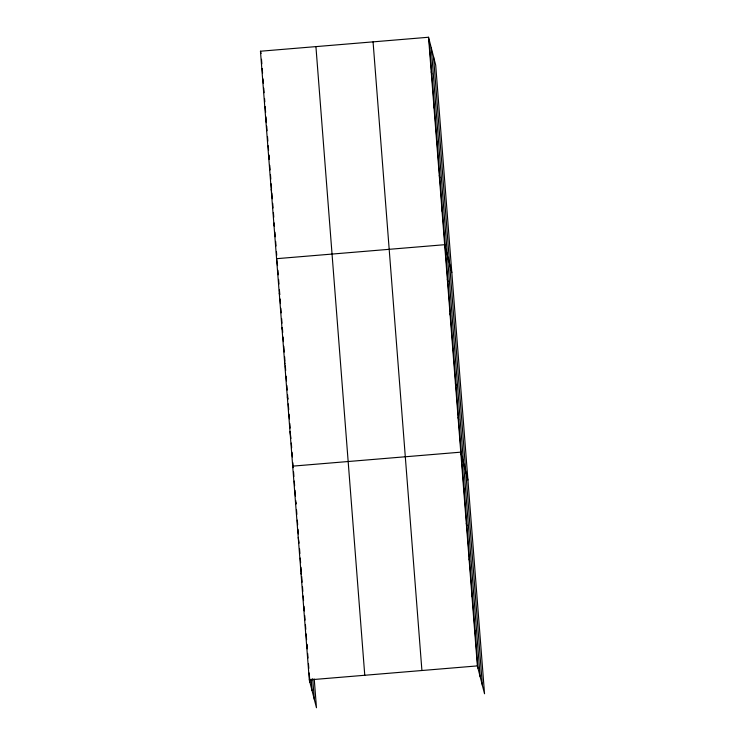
<?xml version="1.0" encoding="UTF-8"?>
<svg xmlns="http://www.w3.org/2000/svg" width="745" height="745" viewBox="0 0 745 745"><rect width="100%" height="100%" fill="white"/><g stroke="black" fill="none" stroke-linecap="round" stroke-linejoin="round"><path stroke-width="1.12" d="M314.232 679.021L316.467 707.75L309.305 679.878L260.461 51.228L428.533 37.25L435.695 65.122L484.539 693.772L477.377 665.9L428.533 37.25M309.305 679.878L477.377 665.9M431.225 71.827L431.811 74.118M433.907 106.405L434.493 108.695M436.598 140.973L437.185 143.273M439.28 175.55L439.867 177.85M441.971 210.127L442.558 212.427M451.805 272.577L444.653 244.705L276.581 258.683L277.531 265.592M447.335 279.282L447.931 281.573M450.027 313.85L450.613 316.15M452.709 348.427L453.305 350.727M455.4 383.005L455.987 385.305M458.082 417.582L458.678 419.882M467.925 480.031L460.773 452.159L292.701 466.137L293.092 467.664M463.539 487.779L464.126 490.08M466.305 523.4L466.901 525.7M469.071 559.029L469.667 561.32M471.846 594.65L472.432 596.95M474.612 630.27L475.198 632.57M260.461 51.228L261.057 53.528M265.835 120.383L266.431 122.674M268.526 154.96L269.113 157.251M271.208 189.528L271.608 191.065M273.899 224.105L274.486 226.406L274.216 222.951M279.273 293.26L279.664 294.787M281.955 327.837L282.551 330.128M284.646 362.415L285.037 363.942M287.328 396.983L287.915 399.283L287.561 394.673M290.019 431.56L290.96 438.47M295.467 501.757L296.063 504.058L295.793 500.612M298.233 537.387L299.099 543.124M301.008 573.007L301.399 574.535M303.774 608.628L304.36 610.928L304.007 606.328M306.54 644.257L307.126 646.548M433.525 56.685L482.369 685.326M431.29 47.987L480.134 676.637M429.129 39.55L477.964 668.191M373.068 41.86L421.912 670.509M315.927 46.618L364.771 675.259M312.695 678.63L314.297 699.313M311.168 679.123L312.062 690.615M261.504 59.293L261.858 63.902M262.221 68.512L262.575 73.122M263.022 78.886L263.385 83.496M263.739 88.106L264.103 92.715M264.549 98.47L264.82 101.935M265.173 106.544L265.62 112.309M265.984 116.918L266.338 121.528M266.701 126.138L267.055 130.748M267.502 136.512L267.865 141.122M268.219 145.731L268.572 150.341M268.936 154.951L269.29 159.56M269.737 165.325L270.1 169.934M270.454 174.544L270.817 179.154M271.171 183.764L271.534 188.373M271.888 192.983L272.335 198.747M272.698 203.357L273.052 207.967M273.415 212.576L273.769 217.186M274.933 232.17L275.296 236.78M275.65 241.389L276.013 245.999M276.46 251.763L276.73 255.218M277.894 270.202L278.248 274.812M278.602 279.422L278.965 284.031M279.412 289.796L279.766 294.405M280.129 299.015L280.483 303.625M280.846 308.234L281.2 312.844M281.647 318.609L282.01 323.218M282.364 327.828L282.728 332.438M283.081 337.047L283.445 341.657M283.798 346.267L284.245 352.031M284.609 356.641L284.963 361.251M285.326 365.86L285.68 370.47M286.127 376.234L286.49 380.844M286.844 385.454L287.207 390.063M288.278 403.892L288.725 409.657M289.079 414.267L289.442 418.876M289.796 423.486L290.159 428.096M291.323 443.079L291.677 447.689M292.04 452.299L292.394 456.909M292.841 462.673L293.204 467.283M293.558 471.883L293.912 476.474M294.275 481.074L294.629 485.675M294.992 490.266L295.43 496.012M296.51 509.804L296.864 514.395M297.311 520.14L297.665 524.741M298.028 529.341L298.382 533.932M299.546 548.869L299.9 553.47M300.254 558.07L300.617 562.661M300.971 567.262L301.325 571.853M301.688 576.453L302.135 582.199M302.489 586.799L302.842 591.39M303.206 595.991L303.56 600.582M304.724 615.519L305.078 620.119M305.431 624.72L305.795 629.311M306.148 633.911L306.595 639.657M306.949 644.248L307.312 648.848M307.666 653.449L308.02 658.04M308.467 663.786L308.83 668.386M309.184 672.977L309.901 682.178"/></g></svg>
